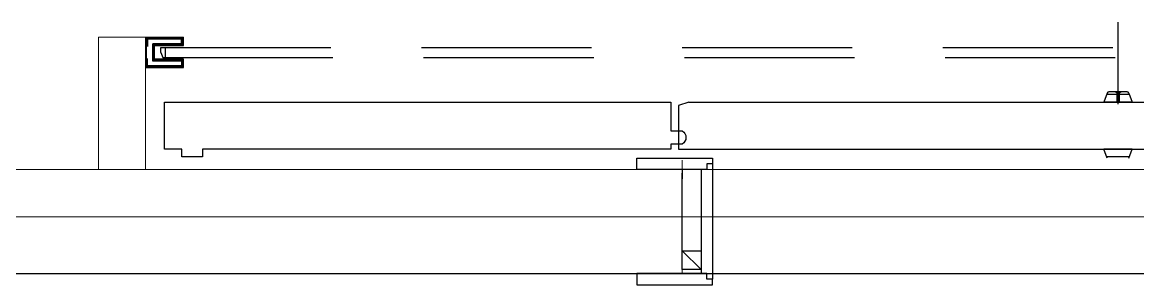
# Model space of a CAD drawing. Extents: x 152195838 to 160350639, y 364657247 to 370318102.
# Drawn here: x 157639415 to 157642367, y 364997667 to 364998362 of the extents above; entities that cross this region are included whole.
import ezdxf

# ---------------------------------------------------------------- set-up
doc = ezdxf.new("R2010")
doc.units = 0
doc.header["$MEASUREMENT"] = 0
doc.linetypes.add('HID', pattern=[2.3, 1.5, -0.8])
doc.layers.get('0').update_dxf_attribs({"linetype": 'CONTINUOUS'})
for name, color, linetype in [('4A.TEC 벽체 3', 4, 'CONTINUOUS'), ('4A.TEC 벽체 4', 7, 'CONTINUOUS'), ('XR-PLAN$0$자동도어', 4, 'CONTINUOUS'), ('㈜SE&C OPEN', 9, 'HID'), ('㈜SE&C 벽체 4', 7, 'CONTINUOUS')]:
    doc.layers.add(name, color=color, linetype=linetype)

# ---------------------------------------------------------------- blocks, each defined once
blk = doc.blocks.new('sa9w7er')
at = {"layer": '4A.TEC 벽체 3', "lineweight": 0, "ltscale": 15}
blk.add_line((1989155.6, 837658.3), (1989155.6, 837958.3), dxfattribs=at)
at = {"layer": '4A.TEC 벽체 4', "color": 251, "lineweight": 0, "ltscale": 15}
for p, q in [((1990575.4, 837333.3), (1990575.4, 837683.3)), ((1990700.4, 837333.3), (1990700.4, 837683.3)), ((1990575.4, 837458.3), (1990575.4, 837333.3)), ((1990575.4, 837333.3), (1990700.4, 837333.3))]:
    blk.add_line(p, q, dxfattribs=at)
at = {"layer": 'XR-PLAN$0$자동도어', "linetype": 'Continuous', "ltscale": 10000}
for p, q in [((1989075.6, 837668.3), (1989075.6, 837973.3)), ((1989075.6, 837668.3), (1989075.6, 837973.3)), ((1989105.6, 837683.3), (1989105.6, 837958.3)), ((1989105.6, 837683.3), (1989105.6, 837958.3)), ((1989155.6, 837898.3), (1989155.6, 837693.3)), ((1989155.6, 837898.3), (1989155.6, 837693.3))]:
    blk.add_line(p, q, dxfattribs=at)
at = {"layer": 'XR-PLAN$0$자동도어', "linetype": 'Continuous'}
for p, q in [((1989155.6, 837898.3), (1989105.6, 837948.3)), ((1989155.6, 837898.3), (1989105.6, 837948.3)), ((1989155.6, 837683.3), (1989155.6, 837708.3)), ((1987973.4, 837653.6), (1987964.6, 837629.8)), ((1987973.4, 837653.6), (1987964.6, 837629.8)), ((1987972, 837649.8), (1988032.2, 837649.8)), ((1987972, 837649.8), (1988032.2, 837649.8)), ((1988030.8, 837653.6), (1988039.6, 837629.8)), ((1988030.8, 837653.6), (1988039.6, 837629.8)), ((1989165.4, 837629.8), (1987926.2, 837629.8)), ((1989165.4, 837629.8), (1987926.2, 837629.8)), ((1987964.6, 837629.8), (1988039.6, 837629.8)), ((1987964.6, 837629.8), (1988039.6, 837629.8)), ((1989165.4, 837514), (1989165.4, 837629.8)), ((1989165.4, 837514), (1989165.4, 837629.8)), ((1989137.9, 837504.8), (1987926.2, 837504.8)), ((1989137.9, 837504.8), (1987926.2, 837504.8)), ((1987964.6, 837504.8), (1988039.6, 837504.8)), ((1987973.4, 837481.1), (1987964.6, 837504.8)), ((1987964.6, 837504.8), (1988039.6, 837504.8)), ((1987973.4, 837481.1), (1987964.6, 837504.8)), ((1987998.9, 837480.4), (1987998.9, 837504.8)), ((1987998.9, 837480.4), (1987998.9, 837504.8)), ((1988002.1, 837293.5), (1988002.1, 837510.4)), ((1988002.1, 837293.5), (1988002.1, 837510.4)), ((1988005.4, 837480.4), (1988005.4, 837504.8)), ((1988005.4, 837480.4), (1988005.4, 837504.8)), ((1988030.8, 837481.1), (1988039.6, 837504.8)), ((1988030.8, 837481.1), (1988039.6, 837504.8)), ((1989137.9, 837504.8), (1989165.4, 837514)), ((1989137.9, 837504.8), (1989165.4, 837514)), ((1987972, 837484.8), (1988032.2, 837484.8)), ((1987972, 837484.8), (1988032.2, 837484.8)), ((1987978.1, 837477.8), (1988026.2, 837477.8)), ((1987978.1, 837477.8), (1988026.2, 837477.8)), ((1987998.9, 837480.4), (1987994.5, 837477.8)), ((1987998.9, 837480.4), (1987994.5, 837477.8)), ((1988005.4, 837480.4), (1987998.9, 837480.4)), ((1988005.4, 837480.4), (1987998.9, 837480.4)), ((1988005.4, 837480.4), (1988009.8, 837477.8)), ((1988005.4, 837480.4), (1988009.8, 837477.8))]:
    blk.add_line(p, q, dxfattribs=at)
for points in [[(1989090.6, 837973.3), (1989090.6, 837958.3), (1989275.6, 837958.3), (1989275.6, 837988.3), (1989075.6, 837988.3), (1989075.6, 837973.3)], [(1989090.6, 837973.3), (1989090.6, 837958.3), (1989275.6, 837958.3), (1989275.6, 837988.3), (1989075.6, 837988.3), (1989075.6, 837973.3)], [(1989155.6, 837898.3), (1989105.6, 837898.3), (1989105.6, 837948.3), (1989155.6, 837948.3)], [(1989155.6, 837898.3), (1989105.6, 837898.3), (1989105.6, 837948.3), (1989155.6, 837948.3)], [(1989090.6, 837668.3), (1989090.6, 837683.3), (1989275.6, 837683.3), (1989275.6, 837653.3), (1989075.6, 837653.3), (1989075.6, 837668.3)], [(1989090.6, 837668.3), (1989090.6, 837683.3), (1989275.6, 837683.3), (1989275.6, 837653.3), (1989075.6, 837653.3), (1989075.6, 837668.3)]]:
    blk.add_lwpolyline(points, close=True, dxfattribs=at)
at = {"layer": 'XR-PLAN$0$자동도어', "color": 8, "linetype": 'Continuous'}
blk.add_lwpolyline([(1990424.7, 837649.9), (1990479.9, 837649.9), (1990479.9, 837629.8), (1990525.6, 837629.8), (1990525.6, 837504.8), (1989185.5, 837504.8), (1989185.5, 837580.9), (1989155.8, 837580.9, -0.592566), (1989155.8, 837616), (1989185.5, 837616), (1989185.5, 837629.8), (1990424.7, 837629.8)], format="xyb", close=True, dxfattribs=at)
blk.add_lwpolyline([(1990424.7, 837649.9), (1990479.9, 837649.9), (1990479.9, 837629.8), (1990525.6, 837629.8), (1990525.6, 837504.8), (1989185.5, 837504.8), (1989185.5, 837580.9), (1989155.8, 837580.9, -0.592566), (1989155.8, 837616), (1989185.5, 837616), (1989185.5, 837629.8), (1990424.7, 837629.8)], format="xyb", close=True, dxfattribs=at)
at = {"layer": 'XR-PLAN$0$자동도어', "linetype": 'Continuous'}
for centre, start, end in [((1987978.1, 837482.8), 200.3231, 270), ((1987978.1, 837482.8), 200.3231, 270), ((1988026.2, 837482.8), 270, 339.6769), ((1988026.2, 837482.8), 270, 339.6769)]:
    blk.add_arc(centre, 5, start, end, dxfattribs=at)
at = {"layer": '㈜SE&C OPEN', "ltscale": 300}
for p, q in [((1990529.6, 837386.4), (1985221.3, 837386.4)), ((1990535.4, 837360.3), (1985215.5, 837360.3))]:
    blk.add_line(p, q, dxfattribs=at)
at = {"layer": '㈜SE&C 벽체 4'}
for p, q in [((1990575.4, 837413.3), (1990475.4, 837413.3)), ((1990475.4, 837413.3), (1990475.4, 837391.5)), ((1990575.4, 837413.3), (1990572.8, 837413.3)), ((1990575.4, 837410.7), (1990575.4, 837413.3)), ((1990575.4, 837333.3), (1990575.4, 837413.3)), ((1990475.4, 837391.5), (1990551.7, 837391.5)), ((1990478.1, 837394.1), (1990478.1, 837410.7)), ((1990478.1, 837410.7), (1990572.9, 837410.7)), ((1990554.3, 837394.1), (1990478.1, 837394.1)), ((1990480.4, 837408.4), (1990570.5, 837408.4)), ((1990480.4, 837396.4), (1990480.4, 837408.4)), ((1990480.4, 837396.5), (1990556.7, 837396.5)), ((1990497.3, 837396.5), (1990556.7, 837396.5)), ((1990523.8, 837360.3), (1990523.8, 837386.4)), ((1990535.4, 837373.4), (1990529.6, 837386.4)), ((1990551.7, 837391.5), (1990551.7, 837355.2)), ((1990554.3, 837352.6), (1990554.3, 837394.1)), ((1990556.7, 837396.5), (1990556.7, 837350.2)), ((1990556.7, 837396.5), (1990556.7, 837350.2)), ((1990570.5, 837408.4), (1990570.5, 837389.2)), ((1990572.9, 837410.7), (1990572.9, 837336)), ((1990551.7, 837355.2), (1990475.4, 837355.2)), ((1990475.4, 837355.1), (1990475.4, 837333.3)), ((1990535.4, 837373.4), (1990535.4, 837360.3)), ((1990570.5, 837338.3), (1990570.5, 837357.5)), ((1990575.4, 837333.3), (1990475.4, 837333.3)), ((1990478.1, 837352.6), (1990554.3, 837352.6)), ((1990478.1, 837335.9), (1990478.1, 837352.5)), ((1990478.1, 837336), (1990572.9, 837336)), ((1990480.4, 837350.2), (1990556.7, 837350.2)), ((1990480.4, 837350.2), (1990480.4, 837338.3)), ((1990480.4, 837338.3), (1990570.5, 837338.3)), ((1990556.7, 837350.2), (1990497.3, 837350.2))]:
    blk.add_line(p, q, dxfattribs=at)

msp = doc.modelspace()

# ---------------------------------------------------------------- linework, layer by layer
at = {"layer": '4A.TEC 벽체 3', "flags": 128}
msp.add_lwpolyline([(157631197.0046, 364997696.8958), (157659197.0046, 364997696.8958)], dxfattribs=at)
at = {"layer": '4A.TEC 벽체 4', "color": 251, "lineweight": 0, "ltscale": 15}
for points in [[(157625672.0046, 364997971.8958), (157659347.0046, 364997971.8958)], [(157631097.0046, 364997846.8958), (157659347.0046, 364997846.8958)]]:
    msp.add_lwpolyline(points, dxfattribs=at)

# ---------------------------------------------------------------- block references
at = {"linetype": 'Continuous', "ltscale": 5, "rotation": 180}
msp.add_blockref('sa9w7er', (159630316.7782, 365835655.2297), dxfattribs=at)

doc.saveas('drawing.dxf')
